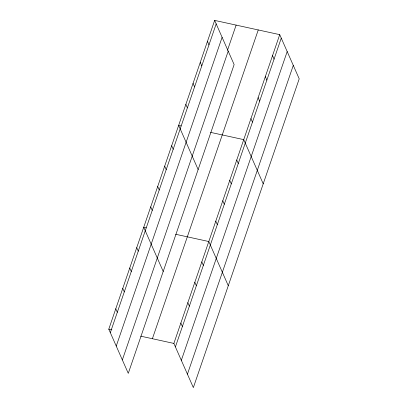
<?xml version="1.0" encoding="UTF-8"?>
<svg xmlns="http://www.w3.org/2000/svg" width="408" height="408" viewBox="0 0 408 408"><rect width="100%" height="100%" fill="white"/><g stroke="black" fill="none" stroke-linecap="round" stroke-linejoin="round"><path stroke-width="0.61" d="M214.649 20.4L234.131 64.581L128.275 373.351L108.788 329.169L214.649 20.4L279.725 34.649L299.212 78.831L193.351 387.6L173.869 343.419L279.725 34.649M110.323 332.653L216.184 23.883M116.249 346.086L222.105 37.312M227.486 50.296L236.125 25.102M122.349 359.922L228.21 51.148M152.393 338.716L258.249 29.947M175.404 346.902L281.26 38.133M181.325 360.335L287.186 51.561M187.43 374.172L293.286 65.397M181.111 125.919L178.658 125.383L198.14 169.56M210.579 132.371L243.734 139.633L263.221 183.809M146.176 227.812L143.723 227.276L163.21 271.458M175.649 234.269L208.799 241.526L228.286 285.707M108.788 329.169L111.858 329.843M140.714 336.161L173.869 343.419M272.529 55.646L274.064 59.129M265.327 76.643L266.863 80.126M258.131 97.639L259.666 101.123M250.93 118.636L252.465 122.12M207.448 41.397L208.988 44.88M200.251 62.393L201.787 65.877M236.747 160.012L238.282 163.496M193.05 83.39L194.591 86.873M229.76 180.392L231.295 183.87M185.854 104.387L187.389 107.87M222.773 200.767L224.308 204.25M215.786 221.146L217.321 224.63M171.671 145.763L173.206 149.241M164.684 166.138L166.219 169.621M201.812 261.905L203.347 265.389M157.697 186.517L159.232 190.001M194.825 282.285L196.365 285.768M150.71 206.897L152.245 210.38M187.838 302.665L189.378 306.148M180.851 323.044L182.391 326.522M136.736 247.656L138.271 251.139M129.749 268.036L131.284 271.519M122.762 288.415L124.297 291.899M115.775 308.79L117.31 312.273"/></g></svg>
